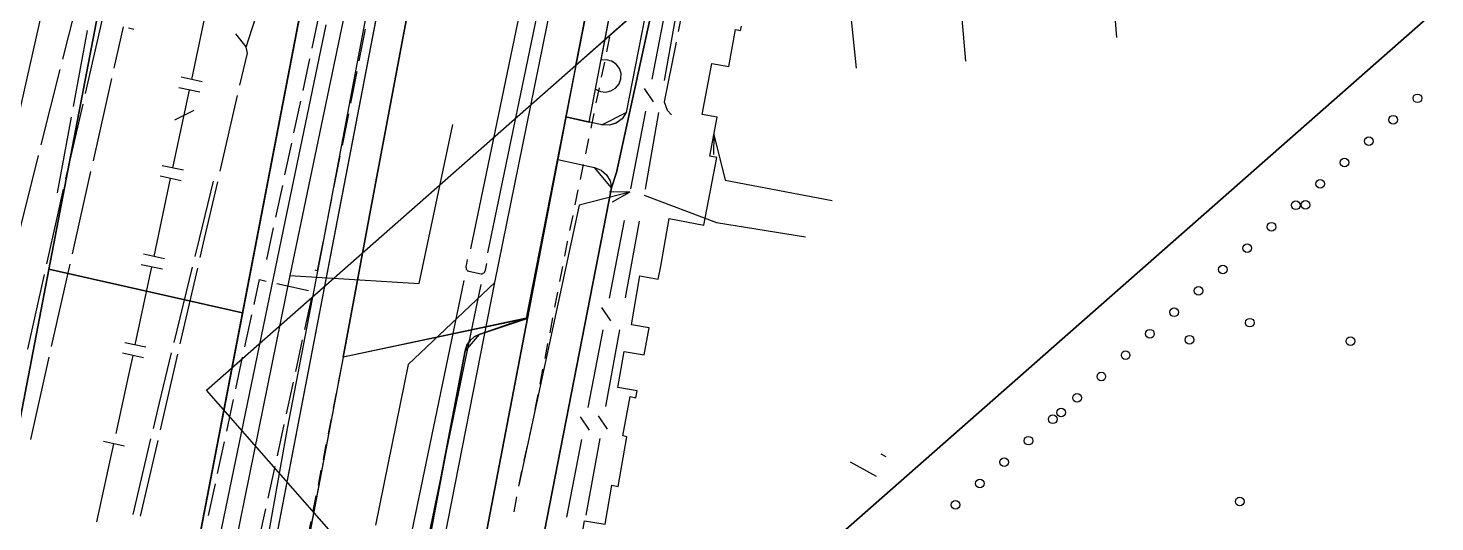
# Model space of a CAD drawing. Header units: metres. Extents: x 3206 to 3701, y 9896 to 11410.
# Drawn here: x 3258.7 to 3323.9, y 10262.2 to 10285.1 of the extents above; entities that cross this region are included whole.
import ezdxf

# ---------------------------------------------------------------- set-up
doc = ezdxf.new("R2010")
doc.units = ezdxf.units.M
for name, color, linetype in [('BUILDING', 7, 'Continuous'), ('CURB', 7, 'Continuous'), ('ELECTR_CABLE', 7, 'Continuous'), ('ELECTR_CABLE_COMM', 7, 'Continuous'), ('GAS', 7, 'Continuous'), ('GRASS', 7, 'Continuous'), ('GROUND', 7, 'Continuous'), ('HEAT', 7, 'Continuous'), ('ROAD', 7, 'Continuous'), ('SEWER', 7, 'Continuous'), ('SIDEWALK_PATH', 7, 'Continuous'), ('WATER_PIPELINE', 7, 'Continuous')]:
    doc.layers.add(name, color=color, linetype=linetype)

# ---------------------------------------------------------------- blocks, each defined once
blk = doc.blocks.new('МОЖЖЕВЕЛЬНИК_СКАЛЬНЫЙ')
blk.add_circle((0, 0), 0.2)
blk = doc.blocks.new('БЕРЕЗА_ПОЛЕЗНАЯ')
blk.add_circle((0, 0), 0.2)

msp = doc.modelspace()

# ---------------------------------------------------------------- linework, layer by layer
at = {"layer": 'BUILDING'}
msp.add_lwpolyline([(3335.587, 10296.139), (3283.103, 10250), (3266.989, 10268.329), (3319.473, 10314.469)], close=True, dxfattribs=at)
at = {"layer": 'CURB'}
for points in [[(3266.78, 10310.835), (3251.482, 10231.291)], [(3274.473, 10302.093), (3262.308, 10238.875)], [(3264.625, 10232.382), (3277.289, 10298.177)], [(3289.001, 10294.286), (3286.44, 10281.173)], [(3285.533, 10290.797), (3281.858, 10271.654)], [(3276.131, 10284.859), (3275.999, 10284.16)], [(3285.672, 10284.687), (3285.64, 10284.531), (3285.529, 10283.994)], [(3275.906, 10283.669), (3275.774, 10282.97)], [(3285.427, 10283.505), (3285.284, 10282.812)], [(3275.682, 10282.479), (3275.566, 10281.865), (3275.55, 10281.78)], [(3285.183, 10282.323), (3285.039, 10281.63)], [(3275.457, 10281.289), (3275.325, 10280.59)], [(3284.938, 10281.141), (3284.795, 10280.448)], [(3285.317, 10280.609), (3286.44, 10281.173)], [(3275.232, 10280.098), (3275.1, 10279.4)], [(3284.693, 10279.959), (3284.55, 10279.266)], [(3275.007, 10278.908), (3274.875, 10278.21)], [(3284.448, 10278.777), (3284.305, 10278.084)], [(3285.762, 10277.7), (3284.975, 10278.637)], [(3274.783, 10277.718), (3274.651, 10277.02)], [(3281.421, 10255.477), (3285.762, 10277.7)], [(3284.204, 10277.595), (3284.06, 10276.902)], [(3274.557, 10276.529), (3274.491, 10276.181), (3274.426, 10275.83)], [(3283.959, 10276.413), (3283.816, 10275.721)], [(3274.335, 10275.338), (3274.206, 10274.639)], [(3283.718, 10275.23), (3283.71, 10275.19), (3283.583, 10274.536)], [(3274.115, 10274.147), (3273.986, 10273.448)], [(3283.488, 10274.045), (3283.353, 10273.351)], [(3273.895, 10272.956), (3273.766, 10272.257)], [(3283.258, 10272.86), (3283.123, 10272.166)], [(3273.675, 10271.765), (3273.546, 10271.066)], [(3281.858, 10271.654), (3278.678, 10255.091)], [(3281.804, 10271.665), (3279.63, 10270.912)], [(3283.027, 10271.676), (3282.893, 10270.982)], [(3273.456, 10270.574), (3273.327, 10269.875)], [(3279.63, 10270.912), (3278.976, 10270.156)], [(3282.797, 10270.491), (3282.663, 10269.797)], [(3278.976, 10270.156), (3272.337, 10235.415), (3271.655, 10229.63), (3271.187, 10219.102)], [(3273.23, 10269.384), (3273.092, 10268.687)], [(3282.567, 10269.306), (3282.432, 10268.612)], [(3272.996, 10268.196), (3272.858, 10267.499)], [(3282.337, 10268.121), (3282.202, 10267.427)], [(3272.761, 10267.008), (3272.624, 10266.31)], [(3282.107, 10266.936), (3282.037, 10266.575), (3281.962, 10266.244)], [(3272.527, 10265.82), (3272.389, 10265.122)], [(3281.851, 10265.757), (3281.695, 10265.067)], [(3272.293, 10264.632), (3272.157, 10263.934)], [(3281.586, 10264.579), (3281.454, 10263.884)], [(3272.061, 10263.443), (3271.925, 10262.745)], [(3281.361, 10263.393), (3281.23, 10262.698)], [(3271.829, 10262.254), (3271.77, 10261.95), (3271.696, 10261.556)]]:
    msp.add_lwpolyline(points, dxfattribs=at)
at = {"layer": 'ELECTR_CABLE'}
for points in [[(3269.284, 10258.405), (3270.745, 10266.554), (3272.325, 10274.718), (3275.38, 10290.86), (3275.753, 10293.674), (3273.694, 10294.865), (3274.506, 10299.861), (3275.401, 10304.281), (3278.3, 10306.84), (3276.686, 10307.682), (3277.486, 10312.72), (3279.572, 10316.124), (3280.331, 10319.685), (3280.465, 10321.985), (3283.667, 10334.682), (3283.088, 10336.246), (3284.444, 10341.413), (3287.85, 10361.475), (3289.304, 10364.338), (3291.481, 10378.872), (3294.864, 10393.845), (3294.918, 10393.838)], [(3289.546, 10288.373), (3288.85, 10284.922)], [(3260.335, 10283.653), (3261.213, 10287.135), (3261.214, 10287.139)], [(3261.381, 10282.053), (3262.172, 10285.505)], [(3268.835, 10284.205), (3269.112, 10285.072), (3269.397, 10285.927)], [(3260.829, 10281.462), (3261.482, 10284.974)], [(3263.129, 10285.14), (3262.7, 10283.236)], [(3263.616, 10285.027), (3263.372, 10285.084)], [(3268.33, 10284.822), (3268.82, 10284.223), (3268.835, 10284.205)], [(3268.542, 10282.45), (3268.884, 10283.931), (3268.835, 10284.205)], [(3288.751, 10284.431), (3288.195, 10281.674), (3288.334, 10281.293), (3288.543, 10281.075)], [(3259.334, 10279.682), (3260.213, 10283.168)], [(3262.59, 10282.748), (3261.732, 10278.939)], [(3260.478, 10278.115), (3261.269, 10281.566)], [(3267.621, 10278.459), (3268.43, 10281.963)], [(3260.084, 10277.458), (3260.738, 10280.971)], [(3290.502, 10280.165), (3290.477, 10279.231)], [(3290.502, 10280.165), (3291.028, 10278.05), (3295.977, 10277.102)], [(3258.333, 10275.711), (3259.212, 10279.197)], [(3261.622, 10278.451), (3260.764, 10274.642)], [(3266.46, 10274.513), (3266.658, 10275.327), (3267.309, 10278.004)], [(3266.699, 10274.468), (3266.904, 10275.354), (3267.508, 10277.972)], [(3259.589, 10274.173), (3260.064, 10276.311), (3260.366, 10277.628)], [(3260.654, 10274.154), (3259.795, 10270.346)], [(3265.493, 10270.536), (3266.342, 10274.027)], [(3265.777, 10270.476), (3266.587, 10273.98)], [(3258.713, 10270.228), (3259.481, 10273.685)], [(3259.685, 10269.858), (3258.827, 10266.049)], [(3264.532, 10266.557), (3264.816, 10267.749), (3265.375, 10270.05)], [(3264.856, 10266.485), (3265.665, 10269.989)], [(3263.585, 10262.576), (3264.417, 10266.071)], [(3263.934, 10262.494), (3264.743, 10265.998)]]:
    msp.add_lwpolyline(points, dxfattribs=at)
at = {"layer": 'ELECTR_CABLE_COMM'}
for points in [[(3290.42, 10295.76), (3296.296, 10291.006), (3297.103, 10283.225)], [(3288.321, 10286.313), (3287.62, 10282.719)], [(3288.221, 10282.656), (3288.853, 10286.211)], [(3287.267, 10282.293), (3287.686, 10281.672)], [(3287.333, 10281.246), (3286.632, 10277.653)], [(3287.326, 10277.624), (3287.958, 10281.179)], [(3286.601, 10277.491), (3284.253, 10276.89), (3281.463, 10263.928)], [(3286.601, 10277.491), (3285.667, 10277.51)], [(3286.601, 10277.491), (3285.791, 10277.026)], [(3287.278, 10277.352), (3290.629, 10276.089), (3294.751, 10275.419)], [(3286.345, 10276.18), (3285.644, 10272.586)], [(3286.414, 10272.595), (3287.059, 10276.148)], [(3285.291, 10272.161), (3285.71, 10271.54)], [(3285.357, 10271.114), (3284.657, 10267.52)], [(3285.5, 10267.567), (3286.145, 10271.119)], [(3284.304, 10267.095), (3284.722, 10266.473)], [(3285.579, 10266.521), (3285.152, 10267.137)], [(3284.37, 10266.048), (3283.669, 10262.454)], [(3284.586, 10262.538), (3285.231, 10266.091)]]:
    msp.add_lwpolyline(points, dxfattribs=at)
at = {"layer": 'GAS'}
for points in [[(3266.303, 10282.71), (3267.07, 10286.317)], [(3265.432, 10278.614), (3266.199, 10282.221)], [(3266.688, 10282.117), (3265.71, 10282.325)], [(3266.792, 10282.606), (3265.814, 10282.814)], [(3265.523, 10280.84), (3266.415, 10281.292)], [(3265.921, 10278.51), (3264.943, 10278.718)], [(3264.561, 10274.518), (3265.328, 10278.125)], [(3265.817, 10278.021), (3264.839, 10278.229)], [(3265.05, 10274.414), (3264.072, 10274.622)], [(3263.691, 10270.422), (3264.457, 10274.029)], [(3264.946, 10273.925), (3263.968, 10274.133)], [(3264.18, 10270.318), (3263.202, 10270.526)], [(3262.805, 10266.329), (3263.381, 10268.966), (3263.587, 10269.933)], [(3264.076, 10269.829), (3263.098, 10270.037)], [(3263.187, 10265.734), (3262.21, 10265.947)], [(3261.912, 10262.238), (3262.699, 10265.841)]]:
    msp.add_lwpolyline(points, dxfattribs=at)
at = {"layer": 'GRASS'}
for points in [[(3285.554, 10290.793), (3283.644, 10280.973), (3284.726, 10280.735), (3287.664, 10296.076), (3284.156, 10296.761), (3284.119, 10296.619), (3284.085, 10296.476), (3284.053, 10296.333), (3284.024, 10296.189), (3283.481, 10293.249), (3283.466, 10292.987), (3283.518, 10292.733), (3283.634, 10292.502), (3283.808, 10292.305)], [(3278.678, 10255.091), (3281.858, 10271.654), (3279.63, 10270.912), (3279.395, 10270.793), (3279.202, 10270.621), (3279.059, 10270.405), (3278.976, 10270.156), (3276.219, 10255.572)]]:
    msp.add_lwpolyline(points, close=True, dxfattribs=at)
msp.add_lwpolyline([(3289.001, 10294.286), (3286.44, 10281.173), (3286.25, 10280.893), (3285.985, 10280.696), (3285.671, 10280.596), (3285.332, 10280.606), (3284.726, 10280.735), (3285.019, 10282.265), (3285.246, 10282.154), (3285.491, 10282.125), (3285.732, 10282.176), (3285.948, 10282.307), (3286.108, 10282.502), (3286.194, 10282.733), (3286.2, 10282.979), (3286.123, 10283.22), (3285.97, 10283.421), (3285.765, 10283.558), (3285.527, 10283.621), (3285.275, 10283.602), (3286.345, 10289.187)], dxfattribs=at)
at = {"layer": 'GROUND'}
for points in [[(3236.498, 10195.038), (3262.083, 10325.257), (3278.154, 10404.607), (3281.737, 10403.771), (3282.796, 10403.294), (3283.572, 10402.483), (3283.997, 10401.444), (3284.002, 10400.283), (3283.844, 10399.465), (3283.884, 10399.427), (3283.808, 10399.278), (3283.603, 10398.413), (3283.092, 10398.529), (3270.339, 10333.95), (3268.708, 10327.143), (3267.903, 10323.781), (3262.36, 10299.171), (3254.085, 10262.525), (3249.157, 10243.577)], [(3283.103, 10250), (3335.587, 10296.139)]]:
    msp.add_lwpolyline(points, dxfattribs=at)
msp.add_lwpolyline([(3288.997, 10294.882), (3289.001, 10294.286), (3287.443, 10286.311), (3284.099, 10283.371), (3285.554, 10290.793), (3283.808, 10292.305), (3283.634, 10292.502), (3283.518, 10292.733), (3283.466, 10292.987), (3283.481, 10293.249), (3284.024, 10296.189), (3284.228, 10296.747), (3287.817, 10296.046), (3288.367, 10295.818), (3288.773, 10295.411)], close=True, dxfattribs=at)
at = {"layer": 'HEAT'}
for points in [[(3298.491, 10265.235), (3298.257, 10265.362)], [(3296.82, 10265.005), (3298.028, 10264.349)]]:
    msp.add_lwpolyline(points, dxfattribs=at)
at = {"layer": 'ROAD'}
for points in [[(3266.78, 10310.835), (3259.682, 10273.927), (3268.664, 10271.907), (3278.158, 10321.242)], [(3285.554, 10290.793), (3281.804, 10271.665), (3273.323, 10269.856), (3274.63, 10276.91), (3276.739, 10288.079)], [(3262.308, 10238.875), (3268.664, 10271.907), (3259.682, 10273.927), (3251.482, 10231.291)], [(3272.199, 10234.657), (3278.976, 10270.156), (3279.059, 10270.405), (3279.202, 10270.621), (3279.395, 10270.793), (3279.63, 10270.912), (3281.846, 10271.646), (3273.323, 10269.856), (3266.318, 10233.093)]]:
    msp.add_lwpolyline(points, dxfattribs=at)
msp.add_lwpolyline([(3281.18, 10318.395), (3281.469, 10317.657), (3281.702, 10316.783), (3281.823, 10315.77), (3281.773, 10314.597), (3281.6, 10313.72), (3276.739, 10288.079), (3274.63, 10276.91), (3273.323, 10269.856), (3269.118, 10247.737), (3266.318, 10233.093), (3264.625, 10232.382)], close=True, dxfattribs=at)
at = {"layer": 'SEWER'}
for points in [[(3288.103, 10311.398), (3301.512, 10291.054), (3302.163, 10283.563)], [(3300.16, 10306.06), (3308.562, 10292.161), (3309.153, 10284.658)], [(3279.241, 10274.869), (3284.822, 10301.675)], [(3280.02, 10274.684), (3285.624, 10301.605)], [(3280.357, 10273.306), (3284.081, 10291.617)], [(3274.402, 10290.632), (3270.854, 10273.634)], [(3271.881, 10284.157), (3272.195, 10285.624)], [(3274.345, 10285.042), (3274.052, 10283.571)], [(3271.462, 10282.201), (3271.776, 10283.668)], [(3273.955, 10283.08), (3273.662, 10281.609)], [(3271.044, 10280.245), (3271.358, 10281.712)], [(3273.565, 10281.119), (3273.272, 10279.648)], [(3270.854, 10273.634), (3276.85, 10273.269), (3278.409, 10280.618)], [(3270.625, 10278.29), (3270.939, 10279.757)], [(3273.175, 10279.157), (3272.882, 10277.686)], [(3270.206, 10276.334), (3270.52, 10277.801)], [(3272.785, 10277.196), (3272.492, 10275.724)], [(3269.788, 10274.378), (3270.102, 10275.845)], [(3272.395, 10275.234), (3272.12, 10273.855), (3272.029, 10273.875)], [(3279.075, 10274.37), (3279.018, 10274.099), (3279.013, 10274.06), (3279.013, 10274.029), (3279.016, 10273.987), (3279.026, 10273.947), (3279.041, 10273.916), (3279.065, 10273.885), (3279.092, 10273.858), (3279.118, 10273.846), (3279.144, 10273.836), (3279.717, 10273.716), (3279.742, 10273.716), (3279.764, 10273.718), (3279.791, 10273.727), (3279.813, 10273.739), (3279.84, 10273.756), (3279.865, 10273.777), (3279.885, 10273.806), (3279.91, 10273.847), (3279.922, 10273.882), (3279.985, 10274.185)], [(3270.854, 10273.634), (3266.701, 10253.186)], [(3269.192, 10272.295), (3269.44, 10273.444), (3269.757, 10273.373)], [(3270.245, 10273.264), (3271.709, 10272.935)], [(3273.355, 10246.594), (3278.935, 10273.4)], [(3274.109, 10246.294), (3279.714, 10273.215)], [(3280.357, 10273.306), (3276.329, 10269.522), (3274.826, 10262.075)], [(3276.69, 10254.695), (3280.357, 10273.306)], [(3271.856, 10272.609), (3271.537, 10271.143)], [(3268.771, 10270.34), (3269.087, 10271.807)], [(3271.43, 10270.655), (3271.111, 10269.189)], [(3268.349, 10268.385), (3268.665, 10269.852)], [(3271.004, 10268.701), (3270.685, 10267.235)], [(3267.927, 10266.43), (3268.243, 10267.897)], [(3270.578, 10266.746), (3270.259, 10265.281)], [(3267.505, 10264.475), (3267.821, 10265.942)], [(3270.152, 10264.792), (3269.833, 10263.327)], [(3267.083, 10262.52), (3267.4, 10263.987)], [(3269.726, 10262.838), (3269.407, 10261.373)]]:
    msp.add_lwpolyline(points, dxfattribs=at)
at = {"layer": 'SIDEWALK_PATH'}
for points in [[(3251.482, 10231.291), (3266.78, 10310.835), (3268.962, 10311.591), (3269.197, 10311.71), (3269.391, 10311.882), (3269.533, 10312.098), (3269.617, 10312.347), (3271.755, 10323.466), (3271.751, 10324.62), (3271.332, 10325.655), (3270.564, 10326.466), (3269.515, 10326.948), (3268.708, 10327.143), (3267.903, 10323.781), (3262.36, 10299.171), (3254.085, 10262.525), (3249.157, 10243.577)], [(3264.625, 10232.382), (3280.831, 10316.58), (3281.784, 10321.536), (3281.837, 10322.124), (3281.776, 10322.706), (3281.603, 10323.265), (3281.321, 10323.785), (3280.943, 10324.239), (3280.488, 10324.607), (3279.97, 10324.88), (3279.404, 10325.048), (3277.429, 10325.427), (3277.032, 10325.424), (3276.679, 10325.273), (3276.409, 10325.002), (3276.258, 10324.634), (3276.447, 10325.616), (3276.074, 10323.679), (3276.059, 10323.414), (3276.112, 10323.158), (3276.231, 10322.925), (3276.408, 10322.727), (3278.158, 10321.242), (3262.308, 10238.875)], [(3289.844, 10296.107), (3285.99, 10278.404), (3285.762, 10277.7), (3281.421, 10255.477)], [(3289.001, 10294.286), (3286.44, 10281.173), (3286.247, 10280.89), (3285.978, 10280.692), (3285.659, 10280.595), (3285.317, 10280.609), (3283.644, 10280.973), (3283.266, 10279.009), (3284.975, 10278.637), (3285.283, 10278.513), (3285.528, 10278.302), (3285.694, 10278.024), (3285.762, 10277.7), (3285.99, 10278.404), (3289.844, 10296.107)], [(3284.115, 10260.018), (3284.506, 10262.284), (3285.46, 10262.12), (3285.772, 10263.927), (3286.065, 10263.876), (3286.461, 10266.175), (3286.276, 10266.207), (3286.62, 10268.03), (3286.891, 10267.979), (3286.951, 10268.294), (3286.05, 10268.45), (3286.339, 10270.125), (3287.266, 10269.965), (3287.501, 10271.208), (3286.685, 10271.349), (3287.077, 10273.615), (3287.928, 10273.468), (3288.04, 10274.06), (3288.425, 10276.275), (3290.042, 10275.97), (3290.633, 10279.101), (3290.313, 10279.162), (3290.652, 10280.96), (3289.964, 10281.09), (3290.409, 10283.446), (3291.194, 10283.307), (3291.497, 10285.019), (3291.743, 10284.976), (3291.78, 10285.173)]]:
    msp.add_lwpolyline(points, dxfattribs=at)
at = {"layer": 'WATER_PIPELINE'}
for points in [[(3270.557, 10275.752), (3272.53, 10285.242)], [(3266.121, 10254.342), (3270.557, 10275.752)]]:
    msp.add_lwpolyline(points, dxfattribs=at)

# ---------------------------------------------------------------- block references
at = {"layer": 'BUSH'}
for p in [(3323.103, 10281.836), (3321.976, 10280.846), (3320.85, 10279.855), (3319.723, 10278.865), (3318.597, 10277.874), (3317.47, 10276.884), (3317.92, 10276.902), (3316.343, 10275.894), (3315.217, 10274.903), (3314.09, 10273.913), (3312.964, 10272.922), (3311.837, 10271.932), (3310.711, 10270.942), (3312.544, 10270.664), (3319.998, 10270.596), (3309.584, 10269.951), (3308.457, 10268.961), (3307.331, 10267.971), (3306.598, 10267.291), (3306.204, 10266.98), (3305.078, 10265.99), (3303.951, 10264.999), (3302.825, 10264.009), (3314.869, 10263.179), (3301.698, 10263.019)]:
    msp.add_blockref('МОЖЖЕВЕЛЬНИК_СКАЛЬНЫЙ', p, dxfattribs=at)
at = {"layer": 'TREE'}
msp.add_blockref('БЕРЕЗА_ПОЛЕЗНАЯ', (3315.339, 10271.452), dxfattribs=at)

doc.saveas('drawing.dxf')
